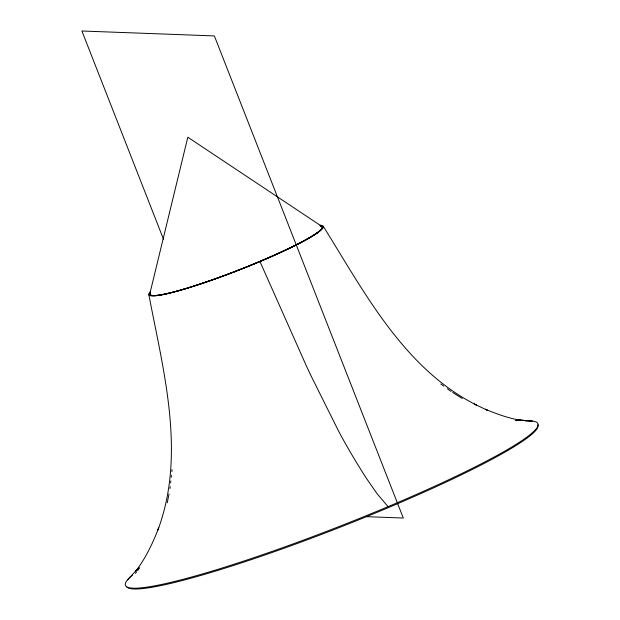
<?xml version="1.0" encoding="UTF-8"?>
<svg xmlns="http://www.w3.org/2000/svg" width="620" height="620" viewBox="0 0 620 620"><rect width="100%" height="100%" fill="white"/><g stroke="black" fill="none" stroke-linecap="round" stroke-linejoin="round"><path stroke-width="0.93" d="M169.996 488.552L170.206 486.661M170.616 482.887L170.826 480.996M171.244 477.222L171.453 475.331M171.872 471.557L172.081 469.666M167.253 502.812L169.012 493.939M149.846 293.694L187.814 137.214L322.044 226.525M137.648 570.563L139.787 567.633M127.612 579.808L138.585 567.835L135.664 571.291C145.669 558.178 152.853 543.112 158.736 527.767L157.93 529.961C186.326 453.778 163.269 370.659 148.777 294.337M135.331 573.353L136.578 572.028M366.56 516.669L403.302 518.033L214.365 35.921L81.894 31L163.471 239.165M323.299 226.347C364.358 292.082 403.899 368.497 476.323 405L474.254 404.031L487.413 410.262L485.243 409.246C496.721 413.912 508.439 418.306 520.722 420.282L516.7 419.786L530.263 420.926M516.7 419.786L532.58 421.104M515.22 420.407L516.995 420.755M452.654 392.437L462.249 398.505M440.805 383.989L443.734 386.113M447.392 388.771L451.05 391.429M388.058 506.649L377.402 494.101A96.495 22.405 67.2 0 1 375.642 491.668L368.133 480.849A175.406 40.726 67.2 0 1 361.817 471.13L355.02 460.063A240.389 55.808 67.2 0 1 351.067 453.406L346.991 446.377A139.492 32.387 67.2 0 1 344.89 442.672L342.294 437.976A262.818 61.016 67.2 0 1 338.954 431.83L311.465 376.72A253.208 58.784 67.2 0 1 306.288 365.73L259.92 261.462M320.075 225.207A93.69 9.796 -21.4 0 1 239.397 269.793A93.69 9.796 -21.4 0 1 150.528 291.586M525.334 421.011A221.511 23.157 -21.4 0 1 340.923 525.807A221.511 23.157 -21.4 0 1 132.448 575.159M320.075 225.912A92.535 9.672 -21.4 0 1 241.823 268.933A92.535 9.672 -21.4 0 1 150.366 292.927M150.118 292.935A92.527 9.873 -21.4 0 0 241.537 269.041A92.527 9.873 -21.4 0 0 320.509 225.812A92.535 9.672 -21.4 0 1 241.459 268.855A92.535 9.672 -21.4 0 1 150.133 293.004M537.835 424.793A221.03 23.103 -21.4 0 1 341.558 526.651A221.03 23.103 -21.4 0 1 126.341 586.303"/></g></svg>
